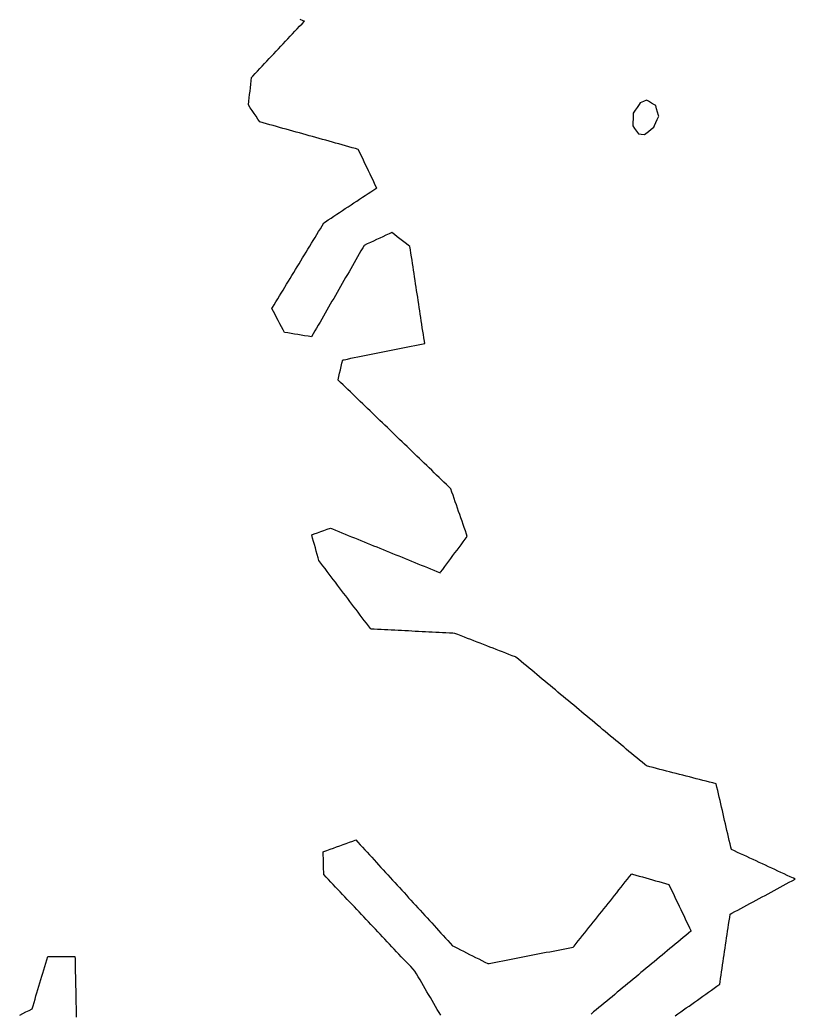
# Model space of a CAD drawing. Header units: millimetres. Extents: x 32 to 3054, y 42 to 5568.
# Drawn here: x 2635.1 to 2861.8, y 1832 to 2122.5 of the extents above; entities that cross this region are included whole.
import ezdxf

# ---------------------------------------------------------------- set-up
doc = ezdxf.new("R2010")
doc.units = ezdxf.units.MM
for name, color, linetype in [('ALL_ISLANDS', 7, 'Continuous'), ('OUTLINE_ISLAND_01', 7, 'Continuous'), ('OUTLINE_ISLAND_71', 7, 'Continuous')]:
    doc.layers.add(name, color=color, linetype=linetype)

msp = doc.modelspace()

# ---------------------------------------------------------------- linework, layer by layer
at = {"layer": 'ALL_ISLANDS'}
for points in [[(2826.7132, 1831.4551), (2827.5275, 1832.0356), (2828.3418, 1832.616), (2829.156, 1833.1965), (2829.9703, 1833.777), (2830.7846, 1834.3574), (2831.5989, 1834.9379), (2832.4132, 1835.5184), (2833.2275, 1836.0988), (2834.0417, 1836.6793), (2834.856, 1837.2598), (2835.6703, 1837.8402), (2836.4846, 1838.4207), (2837.2989, 1839.0012), (2838.1132, 1839.5816), (2838.9275, 1840.1621), (2839.7417, 1840.7426), (2839.8411, 1841.4056), (2839.9892, 1842.3946), (2840.1374, 1843.3835), (2840.2856, 1844.3725), (2840.4337, 1845.3615), (2840.5819, 1846.3504), (2840.73, 1847.3394), (2840.8782, 1848.3284), (2841.0264, 1849.3173), (2841.1745, 1850.3063), (2841.3227, 1851.2952), (2841.4708, 1852.2842), (2841.619, 1853.2732), (2841.7672, 1854.2621), (2841.9153, 1855.2511), (2842.0635, 1856.2401), (2842.2117, 1857.229), (2842.3598, 1858.218), (2842.508, 1859.207), (2842.6561, 1860.1959), (2842.8043, 1861.1849), (2843.3199, 1861.4639), (2844.1993, 1861.9399), (2845.0788, 1862.4158), (2845.9583, 1862.8918), (2846.8377, 1863.3678), (2847.7172, 1863.8437), (2848.5967, 1864.3197), (2849.4761, 1864.7957), (2850.3556, 1865.2716), (2851.235, 1865.7476), (2852.1145, 1866.2235), (2852.994, 1866.6995), (2853.8734, 1867.1755), (2854.7529, 1867.6514), (2855.6324, 1868.1274), (2856.5118, 1868.6034), (2857.3913, 1869.0793), (2858.2708, 1869.5553), (2859.1502, 1870.0313), (2860.0297, 1870.5072), (2860.9092, 1870.9832), (2861.7886, 1871.4592), (2861.2873, 1871.6918), (2860.3801, 1872.1126), (2859.473, 1872.5335), (2858.5659, 1872.9543), (2857.6588, 1873.3752), (2856.7516, 1873.7961), (2855.8445, 1874.2169), (2854.9374, 1874.6378), (2854.0303, 1875.0587), (2853.1231, 1875.4795), (2852.216, 1875.9004), (2851.3089, 1876.3212), (2850.4018, 1876.7421), (2849.4946, 1877.163), (2848.5875, 1877.5838), (2847.6804, 1878.0047), (2846.7733, 1878.4255), (2845.8661, 1878.8464), (2844.959, 1879.2673), (2844.0519, 1879.6881), (2843.1448, 1880.109), (2842.989, 1880.7835), (2842.7639, 1881.7578), (2842.5389, 1882.7322), (2842.3138, 1883.7065), (2842.0888, 1884.6809), (2841.8638, 1885.6552), (2841.6387, 1886.6296), (2841.4137, 1887.6039), (2841.1886, 1888.5783), (2840.9636, 1889.5526), (2840.7385, 1890.527), (2840.5135, 1891.5013), (2840.2885, 1892.4757), (2840.0634, 1893.45), (2839.8384, 1894.4244), (2839.6133, 1895.3987), (2839.3883, 1896.3731), (2839.1633, 1897.3474), (2838.9382, 1898.3218), (2838.7132, 1899.2961), (2838.6697, 1899.3073), (2837.7009, 1899.5551), (2836.7321, 1899.803), (2835.7633, 1900.0509), (2834.7945, 1900.2987), (2833.8257, 1900.5466), (2832.8569, 1900.7944), (2831.8881, 1901.0423), (2830.9193, 1901.2902), (2829.9505, 1901.538), (2828.9817, 1901.7859), (2828.0129, 1902.0338), (2827.0442, 1902.2816), (2826.0754, 1902.5295), (2825.1066, 1902.7774), (2824.1378, 1903.0252), (2823.169, 1903.2731), (2822.2002, 1903.521), (2821.2314, 1903.7688), (2820.2626, 1904.0167), (2819.2938, 1904.2646), (2818.325, 1904.5124), (2817.8096, 1904.9421), (2817.0415, 1905.5824), (2816.2734, 1906.2227), (2815.5053, 1906.8631), (2814.7372, 1907.5034), (2813.9691, 1908.1437), (2813.2009, 1908.784), (2812.4328, 1909.4243), (2811.6647, 1910.0647), (2810.8966, 1910.705), (2810.1285, 1911.3453), (2809.3604, 1911.9856), (2808.5923, 1912.6259), (2807.8242, 1913.2663), (2807.0561, 1913.9066), (2806.288, 1914.5469), (2805.5199, 1915.1872), (2804.7518, 1915.8276), (2803.9837, 1916.4679), (2803.2156, 1917.1082), (2802.4474, 1917.7485), (2801.6793, 1918.3888), (2800.9112, 1919.0292), (2800.1431, 1919.6695), (2799.375, 1920.3098), (2798.6069, 1920.9501), (2797.8388, 1921.5904), (2797.0707, 1922.2308), (2796.3026, 1922.8711), (2795.5345, 1923.5114), (2794.7664, 1924.1517), (2793.9983, 1924.7921), (2793.2302, 1925.4324), (2792.4621, 1926.0727), (2791.6939, 1926.713), (2790.9258, 1927.3533), (2790.1577, 1927.9937), (2789.3896, 1928.634), (2788.6215, 1929.2743), (2787.8534, 1929.9146), (2787.0853, 1930.5549), (2786.3172, 1931.1953), (2785.5491, 1931.8356), (2784.781, 1932.4759), (2784.0129, 1933.1162), (2783.2448, 1933.7565), (2782.4767, 1934.3969), (2781.7086, 1935.0372), (2780.9404, 1935.6775), (2780.1723, 1936.3178), (2780.0059, 1936.3823), (2779.0734, 1936.7435), (2778.141, 1937.1048), (2777.2085, 1937.466), (2776.276, 1937.8273), (2775.3435, 1938.1885), (2774.4111, 1938.5497), (2773.4786, 1938.911), (2772.5461, 1939.2722), (2771.6137, 1939.6335), (2770.6812, 1939.9947), (2769.7487, 1940.3559), (2768.8162, 1940.7172), (2767.8838, 1941.0784), (2766.9513, 1941.4397), (2766.0188, 1941.8009), (2765.0863, 1942.1621), (2764.1539, 1942.5234), (2763.2214, 1942.8846), (2762.2889, 1943.2459), (2761.7015, 1943.2765), (2760.7029, 1943.3285), (2759.7042, 1943.3806), (2758.7056, 1943.4326), (2757.707, 1943.4847), (2756.7083, 1943.5368), (2755.7097, 1943.5888), (2754.711, 1943.6409), (2753.7124, 1943.6929), (2752.7137, 1943.745), (2751.7151, 1943.797), (2750.7165, 1943.8491), (2749.7178, 1943.9011), (2748.7192, 1943.9532), (2747.7205, 1944.0053), (2746.7219, 1944.0573), (2745.7232, 1944.1094), (2744.7246, 1944.1614), (2743.7259, 1944.2135), (2742.7273, 1944.2655), (2741.7287, 1944.3176), (2740.73, 1944.3696), (2739.7314, 1944.4217), (2738.7327, 1944.4738), (2737.7341, 1944.5258), (2737.6482, 1944.6392), (2737.0444, 1945.4363), (2736.4406, 1946.2334), (2735.8368, 1947.0305), (2735.233, 1947.8277), (2734.6291, 1948.6248), (2734.0253, 1949.4219), (2733.4215, 1950.219), (2732.8177, 1951.0162), (2732.2139, 1951.8133), (2731.6101, 1952.6104), (2731.0063, 1953.4075), (2730.4025, 1954.2047), (2729.7986, 1955.0018), (2729.1948, 1955.7989), (2728.591, 1956.5961), (2727.9872, 1957.3932), (2727.3834, 1958.1903), (2726.7796, 1958.9874), (2726.1758, 1959.7846), (2725.5719, 1960.5817), (2724.9681, 1961.3788), (2724.3643, 1962.1759), (2723.7605, 1962.9731), (2723.1567, 1963.7702), (2722.5529, 1964.5673), (2722.3394, 1965.3385), (2722.0726, 1966.3023), (2721.8059, 1967.266), (2721.5391, 1968.2298), (2721.2723, 1969.1936), (2721.0056, 1970.1573), (2720.7388, 1971.1211), (2720.472, 1972.0848), (2721.2193, 1972.3477), (2722.1627, 1972.6794), (2723.106, 1973.0112), (2724.0494, 1973.3429), (2724.9928, 1973.6747), (2725.9361, 1974.0065), (2726.5097, 1973.7735), (2727.4362, 1973.3973), (2728.3627, 1973.021), (2729.2892, 1972.6447), (2730.2157, 1972.2685), (2731.1423, 1971.8922), (2732.0688, 1971.5159), (2732.9953, 1971.1397), (2733.9218, 1970.7634), (2734.8483, 1970.3872), (2735.7748, 1970.0109), (2736.7013, 1969.6346), (2737.6278, 1969.2584), (2738.5544, 1968.8821), (2739.4809, 1968.5058), (2740.4074, 1968.1296), (2741.3339, 1967.7533), (2742.2604, 1967.377), (2743.1869, 1967.0008), (2744.1134, 1966.6245), (2745.0399, 1966.2482), (2745.9665, 1965.872), (2746.893, 1965.4957), (2747.8195, 1965.1194), (2748.746, 1964.7432), (2749.6725, 1964.3669), (2750.599, 1963.9907), (2751.5255, 1963.6144), (2752.452, 1963.2381), (2753.3786, 1962.8619), (2754.3051, 1962.4856), (2755.2316, 1962.1093), (2756.1581, 1961.7331), (2757.0846, 1961.3568), (2758.0111, 1960.9805), (2758.1562, 1961.1742), (2758.7559, 1961.9745), (2759.3555, 1962.7748), (2759.9551, 1963.5751), (2760.5547, 1964.3754), (2761.1544, 1965.1756), (2761.754, 1965.9759), (2762.3536, 1966.7762), (2762.9533, 1967.5765), (2763.5529, 1968.3768), (2764.1525, 1969.177), (2764.7521, 1969.9773), (2765.3518, 1970.7776), (2765.9514, 1971.5779), (2765.7079, 1972.2828), (2765.3814, 1973.228), (2765.0548, 1974.1732), (2764.7283, 1975.1184), (2764.4018, 1976.0635), (2764.0753, 1977.0087), (2763.7488, 1977.9539), (2763.4223, 1978.8991), (2763.0957, 1979.8443), (2762.7692, 1980.7895), (2762.4427, 1981.7347), (2762.1162, 1982.6799), (2761.7897, 1983.6251), (2761.4632, 1984.5703), (2761.1366, 1985.5155), (2760.5745, 1986.0574), (2759.8546, 1986.7515), (2759.1347, 1987.4455), (2758.4148, 1988.1396), (2757.6949, 1988.8337), (2756.975, 1989.5277), (2756.2551, 1990.2218), (2755.5352, 1990.9159), (2754.8153, 1991.6099), (2754.0954, 1992.304), (2753.3755, 1992.9981), (2752.6556, 1993.6922), (2751.9357, 1994.3862), (2751.2157, 1995.0803), (2750.4958, 1995.7744), (2749.7759, 1996.4684), (2749.056, 1997.1625), (2748.3361, 1997.8566), (2747.6162, 1998.5507), (2746.8963, 1999.2447), (2746.1764, 1999.9388), (2745.4565, 2000.6329), (2744.7366, 2001.3269), (2744.0167, 2002.021), (2743.2968, 2002.7151), (2742.5769, 2003.4091), (2741.857, 2004.1032), (2741.137, 2004.7973), (2740.4171, 2005.4914), (2739.6972, 2006.1854), (2738.9773, 2006.8795), (2738.2574, 2007.5736), (2737.5375, 2008.2676), (2736.8176, 2008.9617), (2736.0977, 2009.6558), (2735.3778, 2010.3498), (2734.6579, 2011.0439), (2733.938, 2011.738), (2733.2181, 2012.4321), (2732.4982, 2013.1261), (2731.7783, 2013.8202), (2731.0583, 2014.5143), (2730.3384, 2015.2083), (2729.6185, 2015.9024), (2728.8986, 2016.5965), (2728.1787, 2017.2905), (2728.1826, 2017.3075), (2728.4076, 2018.2818), (2728.6326, 2019.2562), (2728.8576, 2020.2306), (2729.0825, 2021.2049), (2729.3075, 2022.1793), (2729.5325, 2023.1537), (2729.9798, 2023.2437), (2730.9601, 2023.4412), (2731.9404, 2023.6387), (2732.9207, 2023.8362), (2733.901, 2024.0337), (2734.8813, 2024.2311), (2735.8616, 2024.4286), (2736.8419, 2024.6261), (2737.8222, 2024.8236), (2738.8025, 2025.021), (2739.7828, 2025.2185), (2740.7631, 2025.416), (2741.7435, 2025.6135), (2742.7238, 2025.811), (2743.7041, 2026.0084), (2744.6844, 2026.2059), (2745.6647, 2026.4034), (2746.645, 2026.6009), (2747.6253, 2026.7983), (2748.6056, 2026.9958), (2749.5859, 2027.1933), (2750.5662, 2027.3908), (2751.5465, 2027.5882), (2752.5268, 2027.7857), (2753.5071, 2027.9832), (2753.4078, 2028.6339), (2753.257, 2029.6225), (2753.1061, 2030.611), (2752.9552, 2031.5996), (2752.8044, 2032.5881), (2752.6535, 2033.5767), (2752.5027, 2034.5652), (2752.3518, 2035.5538), (2752.2009, 2036.5424), (2752.0501, 2037.5309), (2751.8992, 2038.5195), (2751.7483, 2039.508), (2751.5975, 2040.4966), (2751.4466, 2041.4851), (2751.2957, 2042.4737), (2751.1449, 2043.4622), (2750.994, 2044.4508), (2750.8432, 2045.4393), (2750.6923, 2046.4279), (2750.5414, 2047.4165), (2750.3906, 2048.405), (2750.2397, 2049.3936), (2750.0888, 2050.3821), (2749.938, 2051.3707), (2749.7871, 2052.3592), (2749.6362, 2053.3478), (2749.4854, 2054.3363), (2749.3345, 2055.3249), (2749.1837, 2056.3134), (2748.6244, 2056.7422), (2747.8308, 2057.3507), (2747.0372, 2057.9591), (2746.2436, 2058.5675), (2745.45, 2059.176), (2744.6564, 2059.7844), (2743.8628, 2060.3929), (2743.0686, 2060.0243), (2742.1616, 2059.6033), (2741.2545, 2059.1824), (2740.3474, 2058.7614), (2739.4403, 2058.3405), (2738.5332, 2057.9195), (2737.6262, 2057.4985), (2736.7191, 2057.0776), (2735.812, 2056.6566), (2735.3736, 2055.8956), (2734.8744, 2055.0291), (2734.3752, 2054.1626), (2733.876, 2053.2961), (2733.3768, 2052.4296), (2732.8776, 2051.5631), (2732.3785, 2050.6966), (2731.8793, 2049.8301), (2731.3801, 2048.9636), (2730.8809, 2048.0972), (2730.3817, 2047.2307), (2729.8825, 2046.3642), (2729.3833, 2045.4977), (2728.8841, 2044.6312), (2728.385, 2043.7647), (2727.8858, 2042.8982), (2727.3866, 2042.0317), (2726.8874, 2041.1652), (2726.3882, 2040.2987), (2725.889, 2039.4322), (2725.3898, 2038.5657), (2724.8906, 2037.6992), (2724.3914, 2036.8327), (2723.8923, 2035.9662), (2723.3931, 2035.0997), (2722.8939, 2034.2333), (2722.3947, 2033.3668), (2721.8955, 2032.5003), (2721.3963, 2031.6338), (2720.8971, 2030.7673), (2720.3979, 2029.9008), (2720.3703, 2029.9054), (2719.384, 2030.0699), (2718.3976, 2030.2343), (2717.4112, 2030.3988), (2716.4248, 2030.5633), (2715.4384, 2030.7278), (2714.4521, 2030.8922), (2713.4657, 2031.0567), (2712.4793, 2031.2212), (2712.0727, 2031.9938), (2711.607, 2032.8788), (2711.1414, 2033.7638), (2710.6757, 2034.6487), (2710.21, 2035.5337), (2709.7444, 2036.4186), (2709.2787, 2037.3036), (2708.813, 2038.1885), (2708.973, 2038.4521), (2709.4921, 2039.3068), (2710.0111, 2040.1616), (2710.5301, 2041.0163), (2711.0491, 2041.8711), (2711.5682, 2042.7259), (2712.0872, 2043.5806), (2712.6062, 2044.4354), (2713.1252, 2045.2901), (2713.6443, 2046.1449), (2714.1633, 2046.9997), (2714.6823, 2047.8544), (2715.2013, 2048.7092), (2715.7204, 2049.5639), (2716.2394, 2050.4187), (2716.7584, 2051.2734), (2717.2775, 2052.1282), (2717.7965, 2052.983), (2718.3155, 2053.8377), (2718.8345, 2054.6925), (2719.3536, 2055.5472), (2719.8726, 2056.402), (2720.3916, 2057.2567), (2720.9106, 2058.1115), (2721.4297, 2058.9663), (2721.9487, 2059.821), (2722.4677, 2060.6758), (2722.9867, 2061.5305), (2723.5058, 2062.3853), (2724.0248, 2063.2401), (2724.4491, 2063.5207), (2725.2833, 2064.0722), (2726.1174, 2064.6238), (2726.9515, 2065.1754), (2727.7857, 2065.7269), (2728.6198, 2066.2785), (2729.4539, 2066.8301), (2730.2881, 2067.3816), (2731.1222, 2067.9332), (2731.9563, 2068.4848), (2732.7904, 2069.0363), (2733.6246, 2069.5879), (2734.4587, 2070.1395), (2735.2928, 2070.6911), (2736.127, 2071.2426), (2736.9611, 2071.7942), (2737.7952, 2072.3458), (2738.6293, 2072.8973), (2739.4635, 2073.4489), (2739.2582, 2073.878), (2738.8267, 2074.7801), (2738.3951, 2075.6822), (2737.9636, 2076.5843), (2737.532, 2077.4864), (2737.1005, 2078.3885), (2736.669, 2079.2906), (2736.2374, 2080.1927), (2735.8059, 2081.0948), (2735.3744, 2081.9969), (2734.9428, 2082.899), (2734.5113, 2083.8011), (2734.0798, 2084.7032), (2733.2455, 2084.9355), (2732.2822, 2085.2038), (2731.3189, 2085.4721), (2730.3555, 2085.7404), (2729.3922, 2086.0086), (2728.4288, 2086.2769), (2727.4655, 2086.5452), (2726.5022, 2086.8135), (2725.5388, 2087.0818), (2724.5755, 2087.3501), (2723.6121, 2087.6184), (2722.6488, 2087.8867), (2721.6855, 2088.155), (2720.7221, 2088.4233), (2719.7588, 2088.6916), (2718.7955, 2088.9598), (2717.8321, 2089.2281), (2716.8688, 2089.4964), (2715.9054, 2089.7647), (2714.9421, 2090.033), (2713.9788, 2090.3013), (2713.0154, 2090.5696), (2712.0521, 2090.8379), (2711.0888, 2091.1062), (2710.1254, 2091.3745), (2709.1621, 2091.6427), (2708.1987, 2091.911), (2707.2354, 2092.1793), (2706.2721, 2092.4476), (2705.3087, 2092.7159), (2704.7531, 2093.5357), (2704.1921, 2094.3634), (2703.631, 2095.1912), (2703.07, 2096.019), (2702.5089, 2096.8468), (2701.9479, 2097.6746), (2701.9582, 2097.7619), (2702.0753, 2098.755), (2702.1924, 2099.7481), (2702.3095, 2100.7412), (2702.4266, 2101.7344), (2702.5437, 2102.7275), (2702.6608, 2103.7206), (2702.7779, 2104.7137), (2702.895, 2105.7068), (2703.2695, 2106.1066), (2703.9532, 2106.8363), (2704.6369, 2107.5661), (2705.3205, 2108.2959), (2706.0042, 2109.0257), (2706.6879, 2109.7555), (2707.3716, 2110.4852), (2708.0553, 2111.215), (2708.739, 2111.9448), (2709.4226, 2112.6746), (2710.1063, 2113.4044), (2710.79, 2114.1342), (2711.4737, 2114.8639), (2712.1574, 2115.5937), (2712.841, 2116.3235), (2713.5247, 2117.0533), (2714.2084, 2117.7831), (2714.8921, 2118.5128), (2715.5758, 2119.2426), (2716.2594, 2119.9724), (2716.9431, 2120.7022), (2717.6268, 2121.432), (2718.3105, 2122.1617), (2717.9645, 2122.3099), (2717.0453, 2122.7035)], [(2758.1925, 1831.6428), (2757.6869, 1832.5055), (2757.1812, 1833.3683), (2756.6756, 1834.231), (2756.17, 1835.0937), (2755.6643, 1835.9565), (2755.1587, 1836.8192), (2754.653, 1837.682), (2754.1474, 1838.5447), (2753.6417, 1839.4074), (2753.1361, 1840.2702), (2752.6304, 1841.1329), (2752.1248, 1841.9957), (2751.6191, 1842.8584), (2751.1135, 1843.7211), (2750.6078, 1844.5839), (2750.0912, 1845.1313), (2749.4049, 1845.8586), (2748.7185, 1846.5859), (2748.0322, 1847.3131), (2747.3458, 1848.0404), (2746.6595, 1848.7677), (2745.9731, 1849.495), (2745.2868, 1850.2222), (2744.6004, 1850.9495), (2743.9141, 1851.6768), (2743.2277, 1852.4041), (2742.5414, 1853.1313), (2741.8551, 1853.8586), (2741.1687, 1854.5859), (2740.4824, 1855.3132), (2739.796, 1856.0404), (2739.1097, 1856.7677), (2738.4233, 1857.495), (2737.737, 1858.2223), (2737.0506, 1858.9495), (2736.3643, 1859.6768), (2735.678, 1860.4041), (2734.9916, 1861.1314), (2734.3053, 1861.8587), (2733.6189, 1862.5859), (2732.9326, 1863.3132), (2732.2462, 1864.0405), (2731.5599, 1864.7678), (2730.8735, 1865.495), (2730.1872, 1866.2223), (2729.5008, 1866.9496), (2728.8145, 1867.6769), (2728.1282, 1868.4041), (2727.4418, 1869.1314), (2726.7555, 1869.8587), (2726.0691, 1870.586), (2725.3828, 1871.3132), (2724.6964, 1872.0405), (2724.0101, 1872.7678), (2723.9894, 1873.4263), (2723.9581, 1874.4258), (2723.9268, 1875.4253), (2723.8955, 1876.4248), (2723.8641, 1877.4244), (2723.8328, 1878.4239), (2723.8015, 1879.4234), (2723.975, 1879.4859), (2724.9158, 1879.8251), (2725.8565, 1880.1642), (2726.7973, 1880.5033), (2727.738, 1880.8424), (2728.6788, 1881.1815), (2729.6195, 1881.5207), (2730.5602, 1881.8598), (2731.501, 1882.1989), (2732.4417, 1882.538), (2733.3825, 1882.8771), (2733.96, 1882.2455), (2734.6348, 1881.5075), (2735.3096, 1880.7695), (2735.9844, 1880.0315), (2736.6592, 1879.2935), (2737.334, 1878.5555), (2738.0088, 1877.8176), (2738.6836, 1877.0796), (2739.3584, 1876.3416), (2740.0333, 1875.6036), (2740.7081, 1874.8656), (2741.3829, 1874.1276), (2742.0577, 1873.3896), (2742.7325, 1872.6516), (2743.4073, 1871.9136), (2744.0821, 1871.1756), (2744.7569, 1870.4376), (2745.4317, 1869.6996), (2746.1065, 1868.9616), (2746.7813, 1868.2236), (2747.4561, 1867.4856), (2748.1309, 1866.7476), (2748.8057, 1866.0096), (2749.4805, 1865.2716), (2750.1553, 1864.5336), (2750.8301, 1863.7956), (2751.5049, 1863.0576), (2752.1798, 1862.3196), (2752.8546, 1861.5816), (2753.5294, 1860.8437), (2754.2042, 1860.1057), (2754.879, 1859.3677), (2755.5538, 1858.6297), (2756.2286, 1857.8917), (2756.9034, 1857.1537), (2757.5782, 1856.4157), (2758.253, 1855.6777), (2758.9278, 1854.9397), (2759.6026, 1854.2017), (2760.2774, 1853.4637), (2760.9522, 1852.7257), (2761.627, 1851.9877), (2762.1516, 1851.7215), (2763.0433, 1851.269), (2763.9351, 1850.8165), (2764.8268, 1850.364), (2765.7186, 1849.9114), (2766.6103, 1849.4589), (2767.5021, 1849.0064), (2768.3939, 1848.5539), (2769.2856, 1848.1014), (2770.1774, 1847.6489), (2771.0691, 1847.1963), (2771.9609, 1846.7438), (2772.3636, 1846.8217), (2773.3454, 1847.0115), (2774.3272, 1847.2013), (2775.309, 1847.3911), (2776.2909, 1847.5809), (2777.2727, 1847.7707), (2778.2545, 1847.9605), (2779.2363, 1848.1503), (2780.2181, 1848.3401), (2781.2, 1848.5299), (2782.1818, 1848.7197), (2783.1636, 1848.9096), (2784.1454, 1849.0994), (2785.1272, 1849.2892), (2786.1091, 1849.479), (2787.0909, 1849.6688), (2788.0727, 1849.8586), (2789.0545, 1850.0484), (2790.0364, 1850.2382), (2791.0182, 1850.428), (2792, 1850.6178), (2792.9818, 1850.8076), (2793.9636, 1850.9974), (2794.9455, 1851.1872), (2795.9273, 1851.3771), (2796.9091, 1851.5669), (2797.149, 1851.8666), (2797.7738, 1852.6473), (2798.3987, 1853.428), (2799.0235, 1854.2088), (2799.6484, 1854.9895), (2800.2732, 1855.7703), (2800.8981, 1856.551), (2801.5229, 1857.3317), (2802.1478, 1858.1125), (2802.7727, 1858.8932), (2803.3975, 1859.674), (2804.0224, 1860.4547), (2804.6472, 1861.2355), (2805.2721, 1862.0162), (2805.8969, 1862.7969), (2806.5218, 1863.5777), (2807.1466, 1864.3584), (2807.7715, 1865.1392), (2808.3963, 1865.9199), (2809.0212, 1866.7006), (2809.646, 1867.4814), (2810.2709, 1868.2621), (2810.8958, 1869.0429), (2811.5206, 1869.8236), (2812.1455, 1870.6043), (2812.7703, 1871.3851), (2813.3952, 1872.1658), (2814.02, 1872.9466), (2814.276, 1872.8747), (2815.2387, 1872.6042), (2816.2015, 1872.3338), (2817.1642, 1872.0634), (2818.1269, 1871.793), (2819.0897, 1871.5225), (2820.0524, 1871.2521), (2821.0152, 1870.9817), (2821.9779, 1870.7112), (2822.9406, 1870.4408), (2823.9034, 1870.1704), (2824.8661, 1869.8999), (2824.909, 1869.8098), (2825.3389, 1868.9069), (2825.7688, 1868.004), (2826.1987, 1867.1011), (2826.6285, 1866.1982), (2827.0584, 1865.2953), (2827.4883, 1864.3924), (2827.9181, 1863.4895), (2828.348, 1862.5867), (2828.7779, 1861.6838), (2829.2077, 1860.7809), (2829.6376, 1859.878), (2830.0675, 1858.9751), (2830.4973, 1858.0722), (2830.9272, 1857.1693), (2831.3571, 1856.2664), (2831.3437, 1856.2553), (2830.5746, 1855.6163), (2829.8054, 1854.9772), (2829.0363, 1854.3381), (2828.2671, 1853.6991), (2827.498, 1853.06), (2826.7288, 1852.4209), (2825.9597, 1851.7819), (2825.1905, 1851.1428), (2824.4214, 1850.5037), (2823.6522, 1849.8647), (2822.883, 1849.2256), (2822.1139, 1848.5865), (2821.3447, 1847.9475), (2820.5756, 1847.3084), (2819.8064, 1846.6694), (2819.0373, 1846.0303), (2818.2681, 1845.3912), (2817.499, 1844.7522), (2816.7298, 1844.1131), (2815.9607, 1843.474), (2815.1915, 1842.835), (2814.4224, 1842.1959), (2813.6532, 1841.5568), (2812.8841, 1840.9178), (2812.1149, 1840.2787), (2811.3458, 1839.6396), (2810.5766, 1839.0006), (2809.8075, 1838.3615), (2809.0383, 1837.7224), (2808.2691, 1837.0834), (2807.5, 1836.4443), (2806.7308, 1835.8052), (2805.9617, 1835.1662), (2805.1925, 1834.5271), (2804.4234, 1833.8881), (2803.6542, 1833.249), (2802.8851, 1832.6099), (2802.1159, 1831.9709)], [(2635.1485, 1831.7273), (2636.0431, 1832.1742), (2636.9377, 1832.621), (2637.8323, 1833.0679), (2638.7269, 1833.5148), (2638.9958, 1834.4116), (2639.283, 1835.3694), (2639.5703, 1836.3273), (2639.8575, 1837.2852), (2640.1448, 1838.243), (2640.432, 1839.2009), (2640.7192, 1840.1587), (2641.0065, 1841.1166), (2641.2937, 1842.0745), (2641.581, 1843.0323), (2641.8682, 1843.9902), (2642.1554, 1844.948), (2642.4427, 1845.9059), (2642.7299, 1846.8637), (2643.0172, 1847.8216), (2643.3044, 1848.7795), (2644.2533, 1848.7851), (2645.2532, 1848.791), (2646.2532, 1848.797), (2647.2532, 1848.8029), (2648.2532, 1848.8089), (2649.2532, 1848.8148), (2650.2532, 1848.8207), (2651.2531, 1848.8267), (2651.2682, 1848.1231), (2651.2897, 1847.1233), (2651.3111, 1846.1235), (2651.3325, 1845.1238), (2651.3539, 1844.124), (2651.3754, 1843.1242), (2651.3968, 1842.1244), (2651.4182, 1841.1247), (2651.4397, 1840.1249), (2651.4611, 1839.1251), (2651.4825, 1838.1254), (2651.5039, 1837.1256), (2651.5254, 1836.1258), (2651.5468, 1835.1261), (2651.5682, 1834.1263), (2651.5897, 1833.1265), (2651.6111, 1832.1267), (2651.6325, 1831.127)]]:
    msp.add_lwpolyline(points, dxfattribs=at)
msp.add_lwpolyline([(2818.3423, 2099.1014), (2817.4343, 2098.6824), (2816.5263, 2098.2633), (2816.1873, 2097.7746), (2815.6172, 2096.953), (2815.0472, 2096.1314), (2814.4771, 2095.3098), (2814.4459, 2094.6021), (2814.4018, 2093.6031), (2814.3577, 2092.604), (2814.3137, 2091.605), (2814.8588, 2090.842), (2815.4402, 2090.0284), (2816.0216, 2089.2148), (2816.7837, 2089.1519), (2817.7803, 2089.0697), (2818.1204, 2089.3426), (2818.9003, 2089.9685), (2819.6802, 2090.5945), (2820.4601, 2091.2204), (2820.6603, 2091.662), (2821.0732, 2092.5727), (2821.4861, 2093.4835), (2821.899, 2094.3942), (2821.8294, 2094.6425), (2821.5595, 2095.6054), (2821.2895, 2096.5682), (2821.0195, 2097.5311), (2820.6608, 2097.7415), (2819.7983, 2098.2474), (2818.9357, 2098.7534)], close=True, dxfattribs=at)
at = {"layer": 'OUTLINE_ISLAND_01'}
for points in [[(2826.7132, 1831.4551), (2827.5275, 1832.0356), (2828.3418, 1832.616), (2829.156, 1833.1965), (2829.9703, 1833.777), (2830.7846, 1834.3574), (2831.5989, 1834.9379), (2832.4132, 1835.5184), (2833.2275, 1836.0988), (2834.0417, 1836.6793), (2834.856, 1837.2598), (2835.6703, 1837.8402), (2836.4846, 1838.4207), (2837.2989, 1839.0012), (2838.1132, 1839.5816), (2838.9275, 1840.1621), (2839.7417, 1840.7426), (2839.8411, 1841.4056), (2839.9892, 1842.3946), (2840.1374, 1843.3835), (2840.2856, 1844.3725), (2840.4337, 1845.3615), (2840.5819, 1846.3504), (2840.73, 1847.3394), (2840.8782, 1848.3284), (2841.0264, 1849.3173), (2841.1745, 1850.3063), (2841.3227, 1851.2952), (2841.4708, 1852.2842), (2841.619, 1853.2732), (2841.7672, 1854.2621), (2841.9153, 1855.2511), (2842.0635, 1856.2401), (2842.2117, 1857.229), (2842.3598, 1858.218), (2842.508, 1859.207), (2842.6561, 1860.1959), (2842.8043, 1861.1849), (2843.3199, 1861.4639), (2844.1993, 1861.9399), (2845.0788, 1862.4158), (2845.9583, 1862.8918), (2846.8377, 1863.3678), (2847.7172, 1863.8437), (2848.5967, 1864.3197), (2849.4761, 1864.7957), (2850.3556, 1865.2716), (2851.235, 1865.7476), (2852.1145, 1866.2235), (2852.994, 1866.6995), (2853.8734, 1867.1755), (2854.7529, 1867.6514), (2855.6324, 1868.1274), (2856.5118, 1868.6034), (2857.3913, 1869.0793), (2858.2708, 1869.5553), (2859.1502, 1870.0313), (2860.0297, 1870.5072), (2860.9092, 1870.9832), (2861.7886, 1871.4592), (2861.2873, 1871.6918), (2860.3801, 1872.1126), (2859.473, 1872.5335), (2858.5659, 1872.9543), (2857.6588, 1873.3752), (2856.7516, 1873.7961), (2855.8445, 1874.2169), (2854.9374, 1874.6378), (2854.0303, 1875.0587), (2853.1231, 1875.4795), (2852.216, 1875.9004), (2851.3089, 1876.3212), (2850.4018, 1876.7421), (2849.4946, 1877.163), (2848.5875, 1877.5838), (2847.6804, 1878.0047), (2846.7733, 1878.4255), (2845.8661, 1878.8464), (2844.959, 1879.2673), (2844.0519, 1879.6881), (2843.1448, 1880.109), (2842.989, 1880.7835), (2842.7639, 1881.7578), (2842.5389, 1882.7322), (2842.3138, 1883.7065), (2842.0888, 1884.6809), (2841.8638, 1885.6552), (2841.6387, 1886.6296), (2841.4137, 1887.6039), (2841.1886, 1888.5783), (2840.9636, 1889.5526), (2840.7385, 1890.527), (2840.5135, 1891.5013), (2840.2885, 1892.4757), (2840.0634, 1893.45), (2839.8384, 1894.4244), (2839.6133, 1895.3987), (2839.3883, 1896.3731), (2839.1633, 1897.3474), (2838.9382, 1898.3218), (2838.7132, 1899.2961), (2838.6697, 1899.3073), (2837.7009, 1899.5551), (2836.7321, 1899.803), (2835.7633, 1900.0509), (2834.7945, 1900.2987), (2833.8257, 1900.5466), (2832.8569, 1900.7944), (2831.8881, 1901.0423), (2830.9193, 1901.2902), (2829.9505, 1901.538), (2828.9817, 1901.7859), (2828.0129, 1902.0338), (2827.0442, 1902.2816), (2826.0754, 1902.5295), (2825.1066, 1902.7774), (2824.1378, 1903.0252), (2823.169, 1903.2731), (2822.2002, 1903.521), (2821.2314, 1903.7688), (2820.2626, 1904.0167), (2819.2938, 1904.2646), (2818.325, 1904.5124), (2817.8096, 1904.9421), (2817.0415, 1905.5824), (2816.2734, 1906.2227), (2815.5053, 1906.8631), (2814.7372, 1907.5034), (2813.9691, 1908.1437), (2813.2009, 1908.784), (2812.4328, 1909.4243), (2811.6647, 1910.0647), (2810.8966, 1910.705), (2810.1285, 1911.3453), (2809.3604, 1911.9856), (2808.5923, 1912.6259), (2807.8242, 1913.2663), (2807.0561, 1913.9066), (2806.288, 1914.5469), (2805.5199, 1915.1872), (2804.7518, 1915.8276), (2803.9837, 1916.4679), (2803.2156, 1917.1082), (2802.4474, 1917.7485), (2801.6793, 1918.3888), (2800.9112, 1919.0292), (2800.1431, 1919.6695), (2799.375, 1920.3098), (2798.6069, 1920.9501), (2797.8388, 1921.5904), (2797.0707, 1922.2308), (2796.3026, 1922.8711), (2795.5345, 1923.5114), (2794.7664, 1924.1517), (2793.9983, 1924.7921), (2793.2302, 1925.4324), (2792.4621, 1926.0727), (2791.6939, 1926.713), (2790.9258, 1927.3533), (2790.1577, 1927.9937), (2789.3896, 1928.634), (2788.6215, 1929.2743), (2787.8534, 1929.9146), (2787.0853, 1930.5549), (2786.3172, 1931.1953), (2785.5491, 1931.8356), (2784.781, 1932.4759), (2784.0129, 1933.1162), (2783.2448, 1933.7565), (2782.4767, 1934.3969), (2781.7086, 1935.0372), (2780.9404, 1935.6775), (2780.1723, 1936.3178), (2780.0059, 1936.3823), (2779.0734, 1936.7435), (2778.141, 1937.1048), (2777.2085, 1937.466), (2776.276, 1937.8273), (2775.3435, 1938.1885), (2774.4111, 1938.5497), (2773.4786, 1938.911), (2772.5461, 1939.2722), (2771.6137, 1939.6335), (2770.6812, 1939.9947), (2769.7487, 1940.3559), (2768.8162, 1940.7172), (2767.8838, 1941.0784), (2766.9513, 1941.4397), (2766.0188, 1941.8009), (2765.0863, 1942.1621), (2764.1539, 1942.5234), (2763.2214, 1942.8846), (2762.2889, 1943.2459), (2761.7015, 1943.2765), (2760.7029, 1943.3285), (2759.7042, 1943.3806), (2758.7056, 1943.4326), (2757.707, 1943.4847), (2756.7083, 1943.5368), (2755.7097, 1943.5888), (2754.711, 1943.6409), (2753.7124, 1943.6929), (2752.7137, 1943.745), (2751.7151, 1943.797), (2750.7165, 1943.8491), (2749.7178, 1943.9011), (2748.7192, 1943.9532), (2747.7205, 1944.0053), (2746.7219, 1944.0573), (2745.7232, 1944.1094), (2744.7246, 1944.1614), (2743.7259, 1944.2135), (2742.7273, 1944.2655), (2741.7287, 1944.3176), (2740.73, 1944.3696), (2739.7314, 1944.4217), (2738.7327, 1944.4738), (2737.7341, 1944.5258), (2737.6482, 1944.6392), (2737.0444, 1945.4363), (2736.4406, 1946.2334), (2735.8368, 1947.0305), (2735.233, 1947.8277), (2734.6291, 1948.6248), (2734.0253, 1949.4219), (2733.4215, 1950.219), (2732.8177, 1951.0162), (2732.2139, 1951.8133), (2731.6101, 1952.6104), (2731.0063, 1953.4075), (2730.4025, 1954.2047), (2729.7986, 1955.0018), (2729.1948, 1955.7989), (2728.591, 1956.5961), (2727.9872, 1957.3932), (2727.3834, 1958.1903), (2726.7796, 1958.9874), (2726.1758, 1959.7846), (2725.5719, 1960.5817), (2724.9681, 1961.3788), (2724.3643, 1962.1759), (2723.7605, 1962.9731), (2723.1567, 1963.7702), (2722.5529, 1964.5673), (2722.3394, 1965.3385), (2722.0726, 1966.3023), (2721.8059, 1967.266), (2721.5391, 1968.2298), (2721.2723, 1969.1936), (2721.0056, 1970.1573), (2720.7388, 1971.1211), (2720.472, 1972.0848), (2721.2193, 1972.3477), (2722.1627, 1972.6794), (2723.106, 1973.0112), (2724.0494, 1973.3429), (2724.9928, 1973.6747), (2725.9361, 1974.0065), (2726.5097, 1973.7735), (2727.4362, 1973.3973), (2728.3627, 1973.021), (2729.2892, 1972.6447), (2730.2157, 1972.2685), (2731.1423, 1971.8922), (2732.0688, 1971.5159), (2732.9953, 1971.1397), (2733.9218, 1970.7634), (2734.8483, 1970.3872), (2735.7748, 1970.0109), (2736.7013, 1969.6346), (2737.6278, 1969.2584), (2738.5544, 1968.8821), (2739.4809, 1968.5058), (2740.4074, 1968.1296), (2741.3339, 1967.7533), (2742.2604, 1967.377), (2743.1869, 1967.0008), (2744.1134, 1966.6245), (2745.0399, 1966.2482), (2745.9665, 1965.872), (2746.893, 1965.4957), (2747.8195, 1965.1194), (2748.746, 1964.7432), (2749.6725, 1964.3669), (2750.599, 1963.9907), (2751.5255, 1963.6144), (2752.452, 1963.2381), (2753.3786, 1962.8619), (2754.3051, 1962.4856), (2755.2316, 1962.1093), (2756.1581, 1961.7331), (2757.0846, 1961.3568), (2758.0111, 1960.9805), (2758.1562, 1961.1742), (2758.7559, 1961.9745), (2759.3555, 1962.7748), (2759.9551, 1963.5751), (2760.5547, 1964.3754), (2761.1544, 1965.1756), (2761.754, 1965.9759), (2762.3536, 1966.7762), (2762.9533, 1967.5765), (2763.5529, 1968.3768), (2764.1525, 1969.177), (2764.7521, 1969.9773), (2765.3518, 1970.7776), (2765.9514, 1971.5779), (2765.7079, 1972.2828), (2765.3814, 1973.228), (2765.0548, 1974.1732), (2764.7283, 1975.1184), (2764.4018, 1976.0635), (2764.0753, 1977.0087), (2763.7488, 1977.9539), (2763.4223, 1978.8991), (2763.0957, 1979.8443), (2762.7692, 1980.7895), (2762.4427, 1981.7347), (2762.1162, 1982.6799), (2761.7897, 1983.6251), (2761.4632, 1984.5703), (2761.1366, 1985.5155), (2760.5745, 1986.0574), (2759.8546, 1986.7515), (2759.1347, 1987.4455), (2758.4148, 1988.1396), (2757.6949, 1988.8337), (2756.975, 1989.5277), (2756.2551, 1990.2218), (2755.5352, 1990.9159), (2754.8153, 1991.6099), (2754.0954, 1992.304), (2753.3755, 1992.9981), (2752.6556, 1993.6922), (2751.9357, 1994.3862), (2751.2157, 1995.0803), (2750.4958, 1995.7744), (2749.7759, 1996.4684), (2749.056, 1997.1625), (2748.3361, 1997.8566), (2747.6162, 1998.5507), (2746.8963, 1999.2447), (2746.1764, 1999.9388), (2745.4565, 2000.6329), (2744.7366, 2001.3269), (2744.0167, 2002.021), (2743.2968, 2002.7151), (2742.5769, 2003.4091), (2741.857, 2004.1032), (2741.137, 2004.7973), (2740.4171, 2005.4914), (2739.6972, 2006.1854), (2738.9773, 2006.8795), (2738.2574, 2007.5736), (2737.5375, 2008.2676), (2736.8176, 2008.9617), (2736.0977, 2009.6558), (2735.3778, 2010.3498), (2734.6579, 2011.0439), (2733.938, 2011.738), (2733.2181, 2012.4321), (2732.4982, 2013.1261), (2731.7783, 2013.8202), (2731.0583, 2014.5143), (2730.3384, 2015.2083), (2729.6185, 2015.9024), (2728.8986, 2016.5965), (2728.1787, 2017.2905), (2728.1826, 2017.3075), (2728.4076, 2018.2818), (2728.6326, 2019.2562), (2728.8576, 2020.2306), (2729.0825, 2021.2049), (2729.3075, 2022.1793), (2729.5325, 2023.1537), (2729.9798, 2023.2437), (2730.9601, 2023.4412), (2731.9404, 2023.6387), (2732.9207, 2023.8362), (2733.901, 2024.0337), (2734.8813, 2024.2311), (2735.8616, 2024.4286), (2736.8419, 2024.6261), (2737.8222, 2024.8236), (2738.8025, 2025.021), (2739.7828, 2025.2185), (2740.7631, 2025.416), (2741.7435, 2025.6135), (2742.7238, 2025.811), (2743.7041, 2026.0084), (2744.6844, 2026.2059), (2745.6647, 2026.4034), (2746.645, 2026.6009), (2747.6253, 2026.7983), (2748.6056, 2026.9958), (2749.5859, 2027.1933), (2750.5662, 2027.3908), (2751.5465, 2027.5882), (2752.5268, 2027.7857), (2753.5071, 2027.9832), (2753.4078, 2028.6339), (2753.257, 2029.6225), (2753.1061, 2030.611), (2752.9552, 2031.5996), (2752.8044, 2032.5881), (2752.6535, 2033.5767), (2752.5027, 2034.5652), (2752.3518, 2035.5538), (2752.2009, 2036.5424), (2752.0501, 2037.5309), (2751.8992, 2038.5195), (2751.7483, 2039.508), (2751.5975, 2040.4966), (2751.4466, 2041.4851), (2751.2957, 2042.4737), (2751.1449, 2043.4622), (2750.994, 2044.4508), (2750.8432, 2045.4393), (2750.6923, 2046.4279), (2750.5414, 2047.4165), (2750.3906, 2048.405), (2750.2397, 2049.3936), (2750.0888, 2050.3821), (2749.938, 2051.3707), (2749.7871, 2052.3592), (2749.6362, 2053.3478), (2749.4854, 2054.3363), (2749.3345, 2055.3249), (2749.1837, 2056.3134), (2748.6244, 2056.7422), (2747.8308, 2057.3507), (2747.0372, 2057.9591), (2746.2436, 2058.5675), (2745.45, 2059.176), (2744.6564, 2059.7844), (2743.8628, 2060.3929), (2743.0686, 2060.0243), (2742.1616, 2059.6033), (2741.2545, 2059.1824), (2740.3474, 2058.7614), (2739.4403, 2058.3405), (2738.5332, 2057.9195), (2737.6262, 2057.4985), (2736.7191, 2057.0776), (2735.812, 2056.6566), (2735.3736, 2055.8956), (2734.8744, 2055.0291), (2734.3752, 2054.1626), (2733.876, 2053.2961), (2733.3768, 2052.4296), (2732.8776, 2051.5631), (2732.3785, 2050.6966), (2731.8793, 2049.8301), (2731.3801, 2048.9636), (2730.8809, 2048.0972), (2730.3817, 2047.2307), (2729.8825, 2046.3642), (2729.3833, 2045.4977), (2728.8841, 2044.6312), (2728.385, 2043.7647), (2727.8858, 2042.8982), (2727.3866, 2042.0317), (2726.8874, 2041.1652), (2726.3882, 2040.2987), (2725.889, 2039.4322), (2725.3898, 2038.5657), (2724.8906, 2037.6992), (2724.3914, 2036.8327), (2723.8923, 2035.9662), (2723.3931, 2035.0997), (2722.8939, 2034.2333), (2722.3947, 2033.3668), (2721.8955, 2032.5003), (2721.3963, 2031.6338), (2720.8971, 2030.7673), (2720.3979, 2029.9008), (2720.3703, 2029.9054), (2719.384, 2030.0699), (2718.3976, 2030.2343), (2717.4112, 2030.3988), (2716.4248, 2030.5633), (2715.4384, 2030.7278), (2714.4521, 2030.8922), (2713.4657, 2031.0567), (2712.4793, 2031.2212), (2712.0727, 2031.9938), (2711.607, 2032.8788), (2711.1414, 2033.7638), (2710.6757, 2034.6487), (2710.21, 2035.5337), (2709.7444, 2036.4186), (2709.2787, 2037.3036), (2708.813, 2038.1885), (2708.973, 2038.4521), (2709.4921, 2039.3068), (2710.0111, 2040.1616), (2710.5301, 2041.0163), (2711.0491, 2041.8711), (2711.5682, 2042.7259), (2712.0872, 2043.5806), (2712.6062, 2044.4354), (2713.1252, 2045.2901), (2713.6443, 2046.1449), (2714.1633, 2046.9997), (2714.6823, 2047.8544), (2715.2013, 2048.7092), (2715.7204, 2049.5639), (2716.2394, 2050.4187), (2716.7584, 2051.2734), (2717.2775, 2052.1282), (2717.7965, 2052.983), (2718.3155, 2053.8377), (2718.8345, 2054.6925), (2719.3536, 2055.5472), (2719.8726, 2056.402), (2720.3916, 2057.2567), (2720.9106, 2058.1115), (2721.4297, 2058.9663), (2721.9487, 2059.821), (2722.4677, 2060.6758), (2722.9867, 2061.5305), (2723.5058, 2062.3853), (2724.0248, 2063.2401), (2724.4491, 2063.5207), (2725.2833, 2064.0722), (2726.1174, 2064.6238), (2726.9515, 2065.1754), (2727.7857, 2065.7269), (2728.6198, 2066.2785), (2729.4539, 2066.8301), (2730.2881, 2067.3816), (2731.1222, 2067.9332), (2731.9563, 2068.4848), (2732.7904, 2069.0363), (2733.6246, 2069.5879), (2734.4587, 2070.1395), (2735.2928, 2070.6911), (2736.127, 2071.2426), (2736.9611, 2071.7942), (2737.7952, 2072.3458), (2738.6293, 2072.8973), (2739.4635, 2073.4489), (2739.2582, 2073.878), (2738.8267, 2074.7801), (2738.3951, 2075.6822), (2737.9636, 2076.5843), (2737.532, 2077.4864), (2737.1005, 2078.3885), (2736.669, 2079.2906), (2736.2374, 2080.1927), (2735.8059, 2081.0948), (2735.3744, 2081.9969), (2734.9428, 2082.899), (2734.5113, 2083.8011), (2734.0798, 2084.7032), (2733.2455, 2084.9355), (2732.2822, 2085.2038), (2731.3189, 2085.4721), (2730.3555, 2085.7404), (2729.3922, 2086.0086), (2728.4288, 2086.2769), (2727.4655, 2086.5452), (2726.5022, 2086.8135), (2725.5388, 2087.0818), (2724.5755, 2087.3501), (2723.6121, 2087.6184), (2722.6488, 2087.8867), (2721.6855, 2088.155), (2720.7221, 2088.4233), (2719.7588, 2088.6916), (2718.7955, 2088.9598), (2717.8321, 2089.2281), (2716.8688, 2089.4964), (2715.9054, 2089.7647), (2714.9421, 2090.033), (2713.9788, 2090.3013), (2713.0154, 2090.5696), (2712.0521, 2090.8379), (2711.0888, 2091.1062), (2710.1254, 2091.3745), (2709.1621, 2091.6427), (2708.1987, 2091.911), (2707.2354, 2092.1793), (2706.2721, 2092.4476), (2705.3087, 2092.7159), (2704.7531, 2093.5357), (2704.1921, 2094.3634), (2703.631, 2095.1912), (2703.07, 2096.019), (2702.5089, 2096.8468), (2701.9479, 2097.6746), (2701.9582, 2097.7619), (2702.0753, 2098.755), (2702.1924, 2099.7481), (2702.3095, 2100.7412), (2702.4266, 2101.7344), (2702.5437, 2102.7275), (2702.6608, 2103.7206), (2702.7779, 2104.7137), (2702.895, 2105.7068), (2703.2695, 2106.1066), (2703.9532, 2106.8363), (2704.6369, 2107.5661), (2705.3205, 2108.2959), (2706.0042, 2109.0257), (2706.6879, 2109.7555), (2707.3716, 2110.4852), (2708.0553, 2111.215), (2708.739, 2111.9448), (2709.4226, 2112.6746), (2710.1063, 2113.4044), (2710.79, 2114.1342), (2711.4737, 2114.8639), (2712.1574, 2115.5937), (2712.841, 2116.3235), (2713.5247, 2117.0533), (2714.2084, 2117.7831), (2714.8921, 2118.5128), (2715.5758, 2119.2426), (2716.2594, 2119.9724), (2716.9431, 2120.7022), (2717.6268, 2121.432), (2718.3105, 2122.1617), (2717.9645, 2122.3099), (2717.0453, 2122.7035)], [(2758.1925, 1831.6428), (2757.6869, 1832.5055), (2757.1812, 1833.3683), (2756.6756, 1834.231), (2756.17, 1835.0937), (2755.6643, 1835.9565), (2755.1587, 1836.8192), (2754.653, 1837.682), (2754.1474, 1838.5447), (2753.6417, 1839.4074), (2753.1361, 1840.2702), (2752.6304, 1841.1329), (2752.1248, 1841.9957), (2751.6191, 1842.8584), (2751.1135, 1843.7211), (2750.6078, 1844.5839), (2750.0912, 1845.1313), (2749.4049, 1845.8586), (2748.7185, 1846.5859), (2748.0322, 1847.3131), (2747.3458, 1848.0404), (2746.6595, 1848.7677), (2745.9731, 1849.495), (2745.2868, 1850.2222), (2744.6004, 1850.9495), (2743.9141, 1851.6768), (2743.2277, 1852.4041), (2742.5414, 1853.1313), (2741.8551, 1853.8586), (2741.1687, 1854.5859), (2740.4824, 1855.3132), (2739.796, 1856.0404), (2739.1097, 1856.7677), (2738.4233, 1857.495), (2737.737, 1858.2223), (2737.0506, 1858.9495), (2736.3643, 1859.6768), (2735.678, 1860.4041), (2734.9916, 1861.1314), (2734.3053, 1861.8587), (2733.6189, 1862.5859), (2732.9326, 1863.3132), (2732.2462, 1864.0405), (2731.5599, 1864.7678), (2730.8735, 1865.495), (2730.1872, 1866.2223), (2729.5008, 1866.9496), (2728.8145, 1867.6769), (2728.1282, 1868.4041), (2727.4418, 1869.1314), (2726.7555, 1869.8587), (2726.0691, 1870.586), (2725.3828, 1871.3132), (2724.6964, 1872.0405), (2724.0101, 1872.7678), (2723.9894, 1873.4263), (2723.9581, 1874.4258), (2723.9268, 1875.4253), (2723.8955, 1876.4248), (2723.8641, 1877.4244), (2723.8328, 1878.4239), (2723.8015, 1879.4234), (2723.975, 1879.4859), (2724.9158, 1879.8251), (2725.8565, 1880.1642), (2726.7973, 1880.5033), (2727.738, 1880.8424), (2728.6788, 1881.1815), (2729.6195, 1881.5207), (2730.5602, 1881.8598), (2731.501, 1882.1989), (2732.4417, 1882.538), (2733.3825, 1882.8771), (2733.96, 1882.2455), (2734.6348, 1881.5075), (2735.3096, 1880.7695), (2735.9844, 1880.0315), (2736.6592, 1879.2935), (2737.334, 1878.5555), (2738.0088, 1877.8176), (2738.6836, 1877.0796), (2739.3584, 1876.3416), (2740.0333, 1875.6036), (2740.7081, 1874.8656), (2741.3829, 1874.1276), (2742.0577, 1873.3896), (2742.7325, 1872.6516), (2743.4073, 1871.9136), (2744.0821, 1871.1756), (2744.7569, 1870.4376), (2745.4317, 1869.6996), (2746.1065, 1868.9616), (2746.7813, 1868.2236), (2747.4561, 1867.4856), (2748.1309, 1866.7476), (2748.8057, 1866.0096), (2749.4805, 1865.2716), (2750.1553, 1864.5336), (2750.8301, 1863.7956), (2751.5049, 1863.0576), (2752.1798, 1862.3196), (2752.8546, 1861.5816), (2753.5294, 1860.8437), (2754.2042, 1860.1057), (2754.879, 1859.3677), (2755.5538, 1858.6297), (2756.2286, 1857.8917), (2756.9034, 1857.1537), (2757.5782, 1856.4157), (2758.253, 1855.6777), (2758.9278, 1854.9397), (2759.6026, 1854.2017), (2760.2774, 1853.4637), (2760.9522, 1852.7257), (2761.627, 1851.9877), (2762.1516, 1851.7215), (2763.0433, 1851.269), (2763.9351, 1850.8165), (2764.8268, 1850.364), (2765.7186, 1849.9114), (2766.6103, 1849.4589), (2767.5021, 1849.0064), (2768.3939, 1848.5539), (2769.2856, 1848.1014), (2770.1774, 1847.6489), (2771.0691, 1847.1963), (2771.9609, 1846.7438), (2772.3636, 1846.8217), (2773.3454, 1847.0115), (2774.3272, 1847.2013), (2775.309, 1847.3911), (2776.2909, 1847.5809), (2777.2727, 1847.7707), (2778.2545, 1847.9605), (2779.2363, 1848.1503), (2780.2181, 1848.3401), (2781.2, 1848.5299), (2782.1818, 1848.7197), (2783.1636, 1848.9096), (2784.1454, 1849.0994), (2785.1272, 1849.2892), (2786.1091, 1849.479), (2787.0909, 1849.6688), (2788.0727, 1849.8586), (2789.0545, 1850.0484), (2790.0364, 1850.2382), (2791.0182, 1850.428), (2792, 1850.6178), (2792.9818, 1850.8076), (2793.9636, 1850.9974), (2794.9455, 1851.1872), (2795.9273, 1851.3771), (2796.9091, 1851.5669), (2797.149, 1851.8666), (2797.7738, 1852.6473), (2798.3987, 1853.428), (2799.0235, 1854.2088), (2799.6484, 1854.9895), (2800.2732, 1855.7703), (2800.8981, 1856.551), (2801.5229, 1857.3317), (2802.1478, 1858.1125), (2802.7727, 1858.8932), (2803.3975, 1859.674), (2804.0224, 1860.4547), (2804.6472, 1861.2355), (2805.2721, 1862.0162), (2805.8969, 1862.7969), (2806.5218, 1863.5777), (2807.1466, 1864.3584), (2807.7715, 1865.1392), (2808.3963, 1865.9199), (2809.0212, 1866.7006), (2809.646, 1867.4814), (2810.2709, 1868.2621), (2810.8958, 1869.0429), (2811.5206, 1869.8236), (2812.1455, 1870.6043), (2812.7703, 1871.3851), (2813.3952, 1872.1658), (2814.02, 1872.9466), (2814.276, 1872.8747), (2815.2387, 1872.6042), (2816.2015, 1872.3338), (2817.1642, 1872.0634), (2818.1269, 1871.793), (2819.0897, 1871.5225), (2820.0524, 1871.2521), (2821.0152, 1870.9817), (2821.9779, 1870.7112), (2822.9406, 1870.4408), (2823.9034, 1870.1704), (2824.8661, 1869.8999), (2824.909, 1869.8098), (2825.3389, 1868.9069), (2825.7688, 1868.004), (2826.1987, 1867.1011), (2826.6285, 1866.1982), (2827.0584, 1865.2953), (2827.4883, 1864.3924), (2827.9181, 1863.4895), (2828.348, 1862.5867), (2828.7779, 1861.6838), (2829.2077, 1860.7809), (2829.6376, 1859.878), (2830.0675, 1858.9751), (2830.4973, 1858.0722), (2830.9272, 1857.1693), (2831.3571, 1856.2664), (2831.3437, 1856.2553), (2830.5746, 1855.6163), (2829.8054, 1854.9772), (2829.0363, 1854.3381), (2828.2671, 1853.6991), (2827.498, 1853.06), (2826.7288, 1852.4209), (2825.9597, 1851.7819), (2825.1905, 1851.1428), (2824.4214, 1850.5037), (2823.6522, 1849.8647), (2822.883, 1849.2256), (2822.1139, 1848.5865), (2821.3447, 1847.9475), (2820.5756, 1847.3084), (2819.8064, 1846.6694), (2819.0373, 1846.0303), (2818.2681, 1845.3912), (2817.499, 1844.7522), (2816.7298, 1844.1131), (2815.9607, 1843.474), (2815.1915, 1842.835), (2814.4224, 1842.1959), (2813.6532, 1841.5568), (2812.8841, 1840.9178), (2812.1149, 1840.2787), (2811.3458, 1839.6396), (2810.5766, 1839.0006), (2809.8075, 1838.3615), (2809.0383, 1837.7224), (2808.2691, 1837.0834), (2807.5, 1836.4443), (2806.7308, 1835.8052), (2805.9617, 1835.1662), (2805.1925, 1834.5271), (2804.4234, 1833.8881), (2803.6542, 1833.249), (2802.8851, 1832.6099), (2802.1159, 1831.9709)], [(2635.1485, 1831.7273), (2636.0431, 1832.1742), (2636.9377, 1832.621), (2637.8323, 1833.0679), (2638.7269, 1833.5148), (2638.9958, 1834.4116), (2639.283, 1835.3694), (2639.5703, 1836.3273), (2639.8575, 1837.2852), (2640.1448, 1838.243), (2640.432, 1839.2009), (2640.7192, 1840.1587), (2641.0065, 1841.1166), (2641.2937, 1842.0745), (2641.581, 1843.0323), (2641.8682, 1843.9902), (2642.1554, 1844.948), (2642.4427, 1845.9059), (2642.7299, 1846.8637), (2643.0172, 1847.8216), (2643.3044, 1848.7795), (2644.2533, 1848.7851), (2645.2532, 1848.791), (2646.2532, 1848.797), (2647.2532, 1848.8029), (2648.2532, 1848.8089), (2649.2532, 1848.8148), (2650.2532, 1848.8207), (2651.2531, 1848.8267), (2651.2682, 1848.1231), (2651.2897, 1847.1233), (2651.3111, 1846.1235), (2651.3325, 1845.1238), (2651.3539, 1844.124), (2651.3754, 1843.1242), (2651.3968, 1842.1244), (2651.4182, 1841.1247), (2651.4397, 1840.1249), (2651.4611, 1839.1251), (2651.4825, 1838.1254), (2651.5039, 1837.1256), (2651.5254, 1836.1258), (2651.5468, 1835.1261), (2651.5682, 1834.1263), (2651.5897, 1833.1265), (2651.6111, 1832.1267), (2651.6325, 1831.127)]]:
    msp.add_lwpolyline(points, dxfattribs=at)
at = {"layer": 'OUTLINE_ISLAND_71'}
msp.add_lwpolyline([(2818.3423, 2099.1014), (2817.4343, 2098.6824), (2816.5263, 2098.2633), (2816.1873, 2097.7746), (2815.6172, 2096.953), (2815.0472, 2096.1314), (2814.4771, 2095.3098), (2814.4459, 2094.6021), (2814.4018, 2093.6031), (2814.3577, 2092.604), (2814.3137, 2091.605), (2814.8588, 2090.842), (2815.4402, 2090.0284), (2816.0216, 2089.2148), (2816.7837, 2089.1519), (2817.7803, 2089.0697), (2818.1204, 2089.3426), (2818.9003, 2089.9685), (2819.6802, 2090.5945), (2820.4601, 2091.2204), (2820.6603, 2091.662), (2821.0732, 2092.5727), (2821.4861, 2093.4835), (2821.899, 2094.3942), (2821.8294, 2094.6425), (2821.5595, 2095.6054), (2821.2895, 2096.5682), (2821.0195, 2097.5311), (2820.6608, 2097.7415), (2819.7983, 2098.2474), (2818.9357, 2098.7534)], close=True, dxfattribs=at)

doc.saveas('drawing.dxf')
